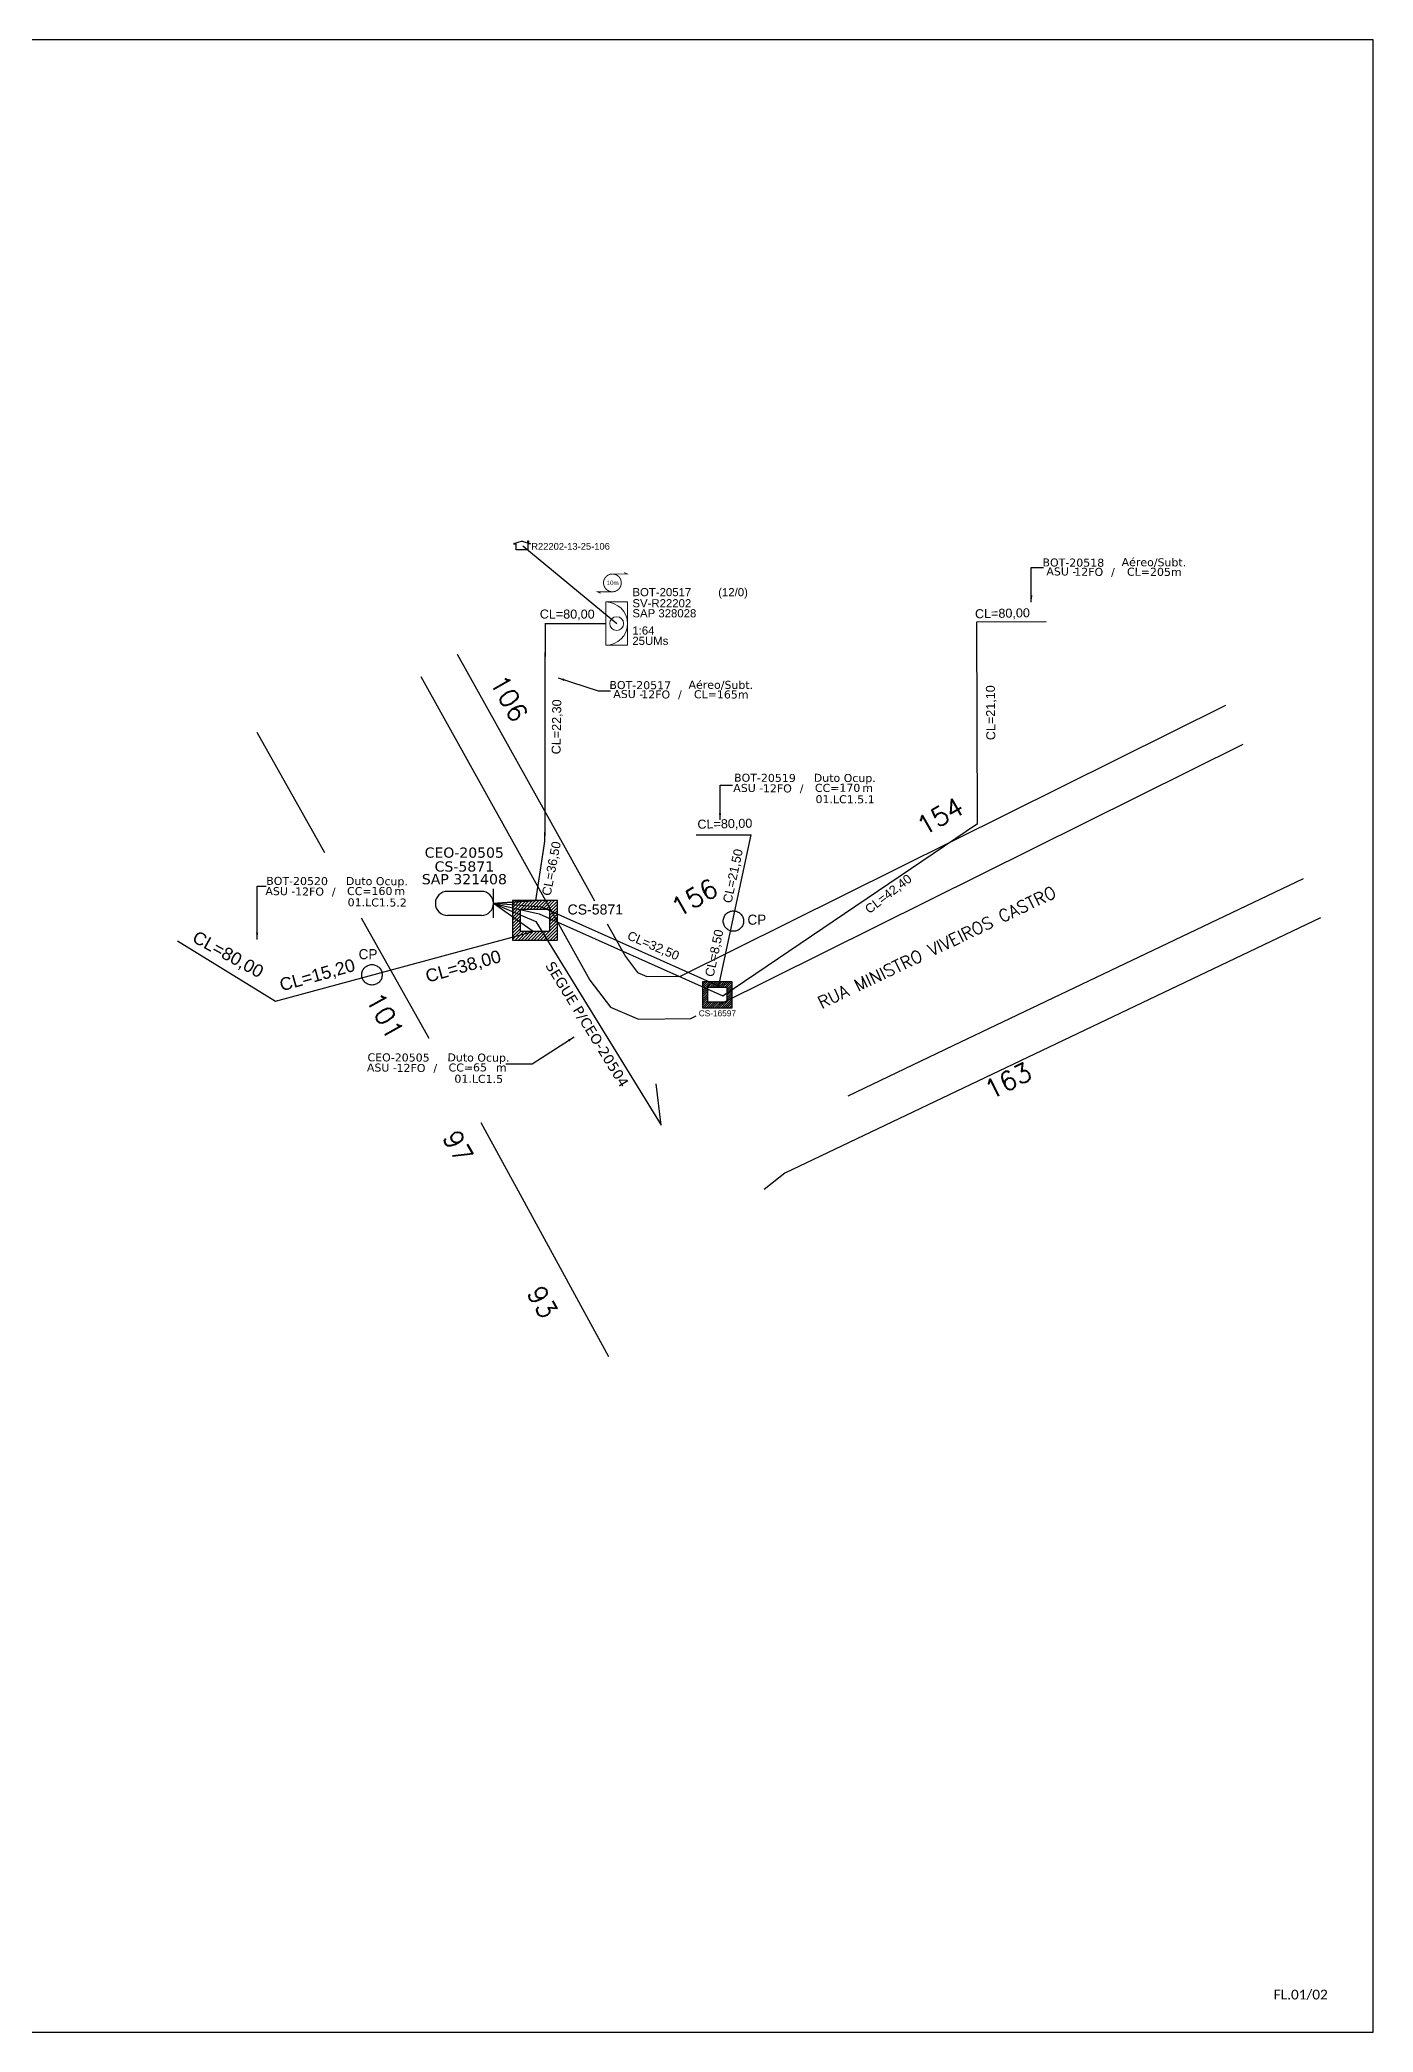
# Model space of a CAD drawing. Header units: metres. Extents: x -1286 to 444, y -500 to 94.
# Drawn here: x -843 to -445, y -500 to 94 of the extents above; entities that cross this region are included whole.
import ezdxf
from ezdxf.enums import TextEntityAlignment as Align

# ---------------------------------------------------------------- set-up
doc = ezdxf.new("R2010")
doc.units = ezdxf.units.M
doc.linetypes.add('PHANTOM2', pattern=[1.25, 0.625, -0.125, 0.125, -0.125, 0.125, -0.125])
for name, color, linetype in [('10.1-Caixas Subterrâneas', 5, 'Continuous'), ('20.4-CEOS', 1, 'Continuous'), ('20.5-CEO', 1, 'Continuous'), ('CAP a instalar', 1, 'Continuous'), ('Folga', 1, 'Continuous'), ('label_cabos', 7, 'Continuous'), ('Legenda', 1, 'Continuous'), ('METRAGEM', 92, 'Continuous'), ('ml', 1, 'Continuous'), ('MUB', 252, 'Continuous'), ('surveys', 7, 'Continuous'), ('surveys legendas', 7, 'Continuous')]:
    doc.layers.add(name, color=color, linetype=linetype)
doc.layers.add("20.0-LEGENDA DOS CDO'S", color=1, linetype='Continuous', lineweight=0)
doc.layers.add('20.1-CDO_INTERIOR', color=1, linetype='Continuous', lineweight=0)
doc.layers.add('DROP DE CLIENTE', color=140, linetype='Continuous', plot=False)
doc.layers.add('EXTRA', color=50, linetype='Continuous', plot=False)
doc.styles.add('ARIAL', font='arial.ttf')
doc.styles.add('ROMANS', font='romans.shx')
doc.styles.add('siredit', font='verdana.ttf')
doc.styles.add('WMF-Calibri0', font='calibri.ttf')
doc.dimstyles.get("Standard").update_dxf_attribs({"dimtxt": 0.18, "dimasz": 0.18, "dimexe": 0.18, "dimexo": 0.0625, "dimgap": 0.09, "dimtad": 0, "dimtih": 1, "dimtoh": 1, "dimdec": 4, "dimzin": 0, "dimdsep": 46, "dimtxsty": 'Standard', "dimcen": 0.09, "dimadec": 0, "dimazin": 0, "dimtfac": 1, "dimtdec": 4, "dimtofl": 0, "dimtmove": 0, "dimatfit": 3, "dimfxl": 0, "dimtolj": 1, "dimtzin": 0, "dimarcsym": 0})

# ---------------------------------------------------------------- blocks, each defined once
blk = doc.blocks.new('*X75')
at = {"color": 0, "linetype": 'Continuous'}
for p, q in [((-1.25, 0.34099), (-0.49099, 1.1)), ((-1.25, 0.517767), (-0.667767, 1.1)), ((-1.25, 0.694544), (-0.844544, 1.1)), ((-1.25, 0.87132), (-1.02132, 1.1)), ((-1.25, 1.048097), (-1.198097, 1.1)), ((-1.25, 0.164214), (-0.8035, 0.610714)), ((-1.25, -0.012563), (-0.8035, 0.433937)), ((-1.25, -0.18934), (-0.8035, 0.25716)), ((-1.25, -0.366117), (-0.8035, 0.080383)), ((-0.789214, 0.625), (-0.314214, 1.1)), ((-0.612437, 0.625), (-0.137437, 1.1)), ((-0.43566, 0.625), (0.03934, 1.1)), ((-0.258883, 0.625), (0.216117, 1.1)), ((-0.082107, 0.625), (0.392893, 1.1)), ((0.09467, 0.625), (0.56967, 1.1)), ((0.271447, 0.625), (0.746447, 1.1)), ((0.448223, 0.625), (0.923223, 1.1)), ((0.625, 0.625), (1.1, 1.1)), ((0.801777, 0.625), (1.25, 1.073223)), ((0.8035, 0.449947), (1.25, 0.896447)), ((0.8035, 0.27317), (1.25, 0.71967)), ((0.8035, 0.096393), (1.25, 0.542893)), ((0.8035, -0.080383), (1.25, 0.366117)), ((0.8035, -0.25716), (1.25, 0.18934)), ((0.8035, -0.433937), (1.25, 0.012563)), ((-1.25, -0.542893), (-0.8035, -0.096393)), ((-1.25, -0.71967), (-0.8035, -0.27317)), ((-1.25, -0.896447), (-0.8035, -0.449947)), ((-1.25, -1.073223), (-0.801777, -0.625)), ((-1.1, -1.1), (-0.625, -0.625)), ((-0.923223, -1.1), (-0.448223, -0.625)), ((-0.746447, -1.1), (-0.271447, -0.625)), ((-0.56967, -1.1), (-0.09467, -0.625)), ((-0.392893, -1.1), (0.082107, -0.625)), ((-0.216117, -1.1), (0.258883, -0.625)), ((-0.03934, -1.1), (0.43566, -0.625)), ((0.137437, -1.1), (0.612437, -0.625)), ((0.314214, -1.1), (0.789214, -0.625)), ((0.49099, -1.1), (1.25, -0.34099)), ((0.667767, -1.1), (1.25, -0.517767)), ((0.8035, -0.610714), (1.25, -0.164214)), ((0.844544, -1.1), (1.25, -0.694544)), ((1.02132, -1.1), (1.25, -0.87132)), ((1.198097, -1.1), (1.25, -1.048097))]:
    blk.add_line(p, q, dxfattribs=at)
blk = doc.blocks.new('MANHOLE_MQ')
at = {"color": 0, "linetype": 'Continuous'}
for p, q in [((0.00000623, 0.00000569), (-0.00000627, 0.00000569)), ((-0.00000627, 0.00000569), (-0.00000627, -0.00000531)), ((0.00000623, -0.00000531), (0.00000623, 0.00000569)), ((-0.00000404, 0.00000331), (0.00000399, 0.00000331)), ((-0.00000404, -0.00000294), (-0.00000404, 0.00000331)), ((0.00000399, 0.00000331), (0.00000399, -0.00000294)), ((-0.00000627, -0.00000531), (0.00000623, -0.00000531)), ((0.00000399, -0.00000294), (-0.00000404, -0.00000294)), ((0.00000399, -0.00000294), (0.00000399, -0.00000294))]:
    blk.add_line(p, q, dxfattribs=at)
at = {"color": 0, "linetype": 'Continuous', "xscale": 5e-06, "yscale": 5e-06, "zscale": 1e-05}
blk.add_blockref('*X75', (-0.00000002, 0.00000019), dxfattribs=at)
blk = doc.blocks.new('MHMZ')
at = {"color": 0, "linetype": 'PHANTOM2'}
blk.add_circle((0, 0), 0.0000101, dxfattribs=at)
blk = doc.blocks.new('LEGENDA DOS CABOS')
at = {"layer": 'EXTRA', "color": 0, "style": 'siredit'}
for tag, p in [('ID', (4.6, 0.97)), ('XX', (9.03, 0.97))]:
    blk.add_attdef(tag, text='', height=0.48, rotation=359.69, dxfattribs=at).set_placement(p, align=Align.MIDDLE_CENTER)
at = {"layer": 'Legenda', "color": 0, "style": 'siredit'}
for tag, p in [('TIPO_CABO', (1.31, 0)), ('CABO', (4.69, -0.05)), ('/', (6.81, -0.05)), ('METROS', (10.03, -0.05))]:
    blk.add_attdef(tag, text='', height=0.8, rotation=359.69, dxfattribs=at).set_placement(p, align=Align.MIDDLE_CENTER)
blk = doc.blocks.new('Inst CB DT OCUP CFOA-SM-ASU-120-S-12')
at = {"layer": 'label_cabos', "color": 0, "style": 'siredit'}
for tag, flags, p in [('ID_ATIVIDADE', 3, (1.31, 2.67)), ('FATOR', 1, (11.56, 2.55))]:
    blk.add_attdef(tag, text='', height=1, rotation=359.69, dxfattribs=dict(at, flags=flags)).set_placement(p, align=Align.MIDDLE_CENTER)
for tag, p in [('TIPO_CABO', (1.26, 0)), ('DESTINO_CABO', (3.13, 1.26)), ('CABO', (4.69, -0.05)), ('/', (7.71, -0.05)), ('LANCE', (10.91, 0)), ('TIPO_CABO', (13.11, 1.24)), ('UND', (15.96, 0)), ('FID', (13.15, -1.41))]:
    blk.add_attdef(tag, text='', height=1, rotation=359.69, dxfattribs=at).set_placement(p, align=Align.MIDDLE_CENTER)
blk.add_attdef('QTDE', (12.43, -0.47), '', height=1, rotation=359.69, dxfattribs=at)
blk = doc.blocks.new('A$C07E14978')
at = {"layer": 'Folga', "color": 0, "const_width": 0.146}
blk.add_lwpolyline([(2.23, 2.92, 1.000012), (2.23, 0.28, 0.999978)], format="xyb", close=True, dxfattribs=at)
at = {"layer": 'Folga', "color": 0, "const_width": 0.137}
for points in [[(2.23, 2.92), (4.42, 2.92), (3.98, 3.13)], [(2.23, 0.28), (0.03, 0.28), (0.47, 0.06)]]:
    blk.add_lwpolyline(points, dxfattribs=at)
at = {"layer": 'Folga', "color": 0}
blk.add_text('10m', height=0.659, dxfattribs=at).set_placement((1.38, 1.27))

msp = doc.modelspace()

# ---------------------------------------------------------------- linework, layer by layer
msp.add_lwpolyline([(-1286.07, -499.81), (-445.07, -499.81), (-445.07, 94.19), (-1286.07, 94.19)], close=True)
at = {"layer": '20.1-CDO_INTERIOR', "lineweight": 18}
msp.add_lwpolyline([(-667.44, -86.3), (-667.43, -73.4), (-673.88, -73.4), (-673.89, -86.3)], close=True, dxfattribs=at)
msp.add_circle((-670.66, -79.85), 2.06, dxfattribs=at)
msp.add_arc((-673.88, -79.85), 6.45, 269.97241, 89.97241, dxfattribs=at)
at = {"layer": '20.5-CEO', "color": 5}
for p, q in [((-721.13, -159.67), (-711.02, -159.67)), ((-711.02, -166.88), (-721.13, -166.88))]:
    msp.add_line(p, q, dxfattribs=at)
msp.add_lwpolyline([(-707.42, -167.62), (-707.42, -158.93)], dxfattribs=at)
for centre, start, end in [((-721.13, -163.28), 90, 270), ((-711.02, -163.28), 270, 90)]:
    msp.add_arc(centre, 3.6, start, end, dxfattribs=at)
at = {"layer": 'CAP a instalar', "ltscale": 5, "const_width": 0.4}
msp.add_lwpolyline([(-707.42, -163.28), (-694.82, -162.43), (-692.09, -144.5), (-691.97, -79.83), (-673.88, -79.85)], dxfattribs=at)
at = {"layer": 'CAP a instalar', "color": 7, "ltscale": 5}
for points in [[(-639, -190.84), (-563.02, -139.45), (-563.27, -79.31)], [(-563.27, -79.31), (-542.55, -79.27)], [(-646.96, -142.8), (-630.52, -142.79)], [(-640.32, -188.29), (-630.52, -142.79), (-630.52, -142.79)], [(-772.37, -192.38), (-695.54, -171.65), (-707.42, -163.28)], [(-707.42, -163.28), (-693.76, -166.37)], [(-707.42, -163.28), (-694.74, -168.67)], [(-707.42, -163.28), (-694.74, -168.67)], [(-692.86, -164.35), (-707.42, -163.28)], [(-692.86, -164.35), (-640.12, -187.92)], [(-694.74, -168.67), (-657.35, -229.39), (-658.93, -217.05)], [(-693.76, -166.37), (-639, -190.84)], [(-801.59, -174.46), (-801.59, -174.46), (-772.37, -192.38)]]:
    msp.add_lwpolyline(points, dxfattribs=at)
at = {"layer": 'DROP DE CLIENTE'}
msp.add_lwpolyline([(-698.67, -56.71), (-670.66, -79.85)], dxfattribs=at)
at = {"layer": 'MUB', "color": 106}
for points in [[(-718.27, -88.92), (-685.07, -148.54)], [(-729.05, -95.66), (-678.67, -186.14), (-672.48, -194.23), (-664.2, -197.77), (-648.58, -197.62), (-646.97, -196.82)], [(-673.49, -169.33), (-668.02, -179.15), (-664.42, -183.86), (-661.66, -185.04), (-651.62, -184.95), (-489.03, -104.13)], [(-757.68, -148.2), (-777.9, -112.36)], [(-640.14, -193.42), (-483.87, -115.75)], [(-685.07, -148.54), (-677.29, -162.51)], [(-465.99, -155.95), (-570.42, -205.77)], [(-726.57, -203.53), (-746.79, -167.69)], [(-460.82, -167.55), (-620.53, -243.74), (-626.66, -248.53)], [(-570.42, -205.77), (-601.77, -220.73)], [(-697.51, -253.49), (-711.03, -228.69)], [(-672.99, -298.5), (-697.51, -253.49)]]:
    msp.add_lwpolyline(points, dxfattribs=at)
at = {"layer": 'surveys'}
for p, q in [((-698.88, -55.28), (-701.39, -56.02)), ((-701.39, -56.02), (-700.6, -56.02)), ((-700.6, -57.82), (-700.6, -56.03)), ((-697.15, -57.82), (-700.6, -57.82)), ((-698.88, -55.28), (-696.36, -56.02)), ((-697.19, -55.18), (-696.93, -55.18)), ((-697.19, -55.77), (-697.19, -55.18)), ((-696.36, -56.02), (-697.15, -56.02)), ((-697.15, -56.02), (-697.15, -57.82)), ((-696.93, -55.18), (-696.93, -55.84))]:
    msp.add_line(p, q, dxfattribs=at)

# ---------------------------------------------------------------- block references
at = {"layer": '10.1-Caixas Subterrâneas', "color": 30, "rotation": 180.0000000000633}
for p, xscale, yscale, zscale in [((-695.06, -168.11), 1068984.79618422, 1068984.79618422, 1068984.79618422), ((-640.67, -190.36), 706726.655057695, 706726.655057695, 706726.655057695)]:
    msp.add_blockref('MANHOLE_MQ', p, dxfattribs=dict(at, xscale=xscale, yscale=yscale, zscale=zscale))
at = {"layer": '10.1-Caixas Subterrâneas', "xscale": 301176.176870213, "yscale": 301176.176870213, "zscale": 301176.176870213}
for p in [(-635.85, -168.54), (-743.64, -184.56)]:
    msp.add_blockref('MHMZ', p, dxfattribs=at)
at = {"layer": 'Folga', "xscale": 2.006958307478562, "yscale": 2.006958307478562, "zscale": 2.006958307478562}
msp.add_blockref('A$C07E14978', (-676.41, -70.92), dxfattribs=at)
at = {"layer": 'label_cabos', "color": 0, "lineweight": 0}
ref = msp.add_blockref('LEGENDA DOS CABOS', (-544.59, -65.55), dxfattribs=dict(at, xscale=2.386123047316214, yscale=2.386123047316214, zscale=3.011761768702131))
ref.add_attrib('ID', 'BOT-20518', dxfattribs={"color": 0, "height": 2.386, "rotation": 359.69001, "style": 'siredit'}).set_placement((-534.48, -61.66), align=Align.MIDDLE_CENTER)
ref.add_attrib('CABO', '12FO', dxfattribs={"color": 0, "height": 2.386, "rotation": 359.69001, "style": 'siredit'}).set_placement((-529.89, -64.42), align=Align.MIDDLE_CENTER)
ref.add_attrib('METROS', 'CL=205m', dxfattribs={"color": 0, "height": 2.386, "rotation": 359.69001, "style": 'siredit'}).set_placement((-510.33, -64.42), align=Align.MIDDLE_CENTER)
ref.add_attrib('XX', 'Aéreo/Subt.', dxfattribs={"color": 0, "height": 2.3861, "rotation": 359.69001, "style": 'siredit'}).set_placement((-510.45, -61.56), align=Align.MIDDLE_CENTER)
ref.add_attrib('/', '/', dxfattribs={"color": 0, "height": 2.39, "rotation": 359.69001, "style": 'siredit'}).set_placement((-522.66, -64.42), align=Align.MIDDLE_CENTER)
ref.add_attrib('TIPO_CABO', 'ASU -', dxfattribs={"color": 0, "height": 2.386, "rotation": 359.69001, "style": 'siredit'}).set_placement((-538.05, -64.3), align=Align.MIDDLE_CENTER)
ref = msp.add_blockref('LEGENDA DOS CABOS', (-673.74, -102.09), dxfattribs=dict(at, xscale=2.386123047316214, yscale=2.386123047316214, zscale=3.011761768702131))
ref.add_attrib('ID', 'BOT-20517', dxfattribs={"color": 0, "height": 2.386, "rotation": 359.69001, "style": 'siredit'}).set_placement((-663.62, -98.2), align=Align.MIDDLE_CENTER)
ref.add_attrib('CABO', '12FO', dxfattribs={"color": 0, "height": 2.386, "rotation": 359.69001, "style": 'siredit'}).set_placement((-659.03, -100.96), align=Align.MIDDLE_CENTER)
ref.add_attrib('METROS', 'CL=165m', dxfattribs={"color": 0, "height": 2.386, "rotation": 359.69001, "style": 'siredit'}).set_placement((-639.48, -100.96), align=Align.MIDDLE_CENTER)
ref.add_attrib('XX', 'Aéreo/Subt.', dxfattribs={"color": 0, "height": 2.3861, "rotation": 359.69001, "style": 'siredit'}).set_placement((-639.6, -98.1), align=Align.MIDDLE_CENTER)
ref.add_attrib('/', '/', dxfattribs={"color": 0, "height": 2.39, "rotation": 359.69001, "style": 'siredit'}).set_placement((-651.81, -100.96), align=Align.MIDDLE_CENTER)
ref.add_attrib('TIPO_CABO', 'ASU -', dxfattribs={"color": 0, "height": 2.386, "rotation": 359.69001, "style": 'siredit'}).set_placement((-667.2, -100.84), align=Align.MIDDLE_CENTER)
ref = msp.add_blockref('Inst CB DT OCUP CFOA-SM-ASU-120-S-12', (-633.92, -128.84), dxfattribs=dict(at, xscale=2.386123047316214, yscale=2.386123047316214, zscale=2.386123047316214))
ref.add_attrib('DESTINO_CABO', 'BOT-20519', dxfattribs={"color": 0, "height": 2.386, "rotation": 359.69001, "style": 'siredit'}).set_placement((-626.44, -125.83), align=Align.MIDDLE_CENTER)
ref.add_attrib('CABO', '12FO', dxfattribs={"color": 0, "height": 2.386, "rotation": 359.69001, "style": 'siredit'}).set_placement((-622.74, -128.97), align=Align.MIDDLE_CENTER)
ref.add_attrib('TIPO_CABO', 'Duto Ocup.', dxfattribs={"color": 0, "height": 2.386, "rotation": 359.69001, "style": 'siredit'}).set_placement((-602.64, -125.87), align=Align.MIDDLE_CENTER)
ref.add_attrib('/', '/', dxfattribs={"color": 0, "height": 2.39, "rotation": 359.69001, "style": 'siredit'}).set_placement((-615.51, -128.97), align=Align.MIDDLE_CENTER)
ref.add_attrib('TIPO_CABO', 'ASU - ', dxfattribs={"color": 0, "height": 2.386, "rotation": 359.69001, "style": 'siredit'}).set_placement((-630.9, -128.85), align=Align.MIDDLE_CENTER)
ref.add_attrib('FID', '01.LC1.5.1', dxfattribs={"color": 0, "height": 2.386, "rotation": 359.69001, "style": 'siredit'}).set_placement((-602.54, -132.22), align=Align.MIDDLE_CENTER)
ref.add_attrib('LANCE', 'CC=', dxfattribs={"color": 0, "height": 2.386, "rotation": 359.69001, "style": 'siredit'}).set_placement((-607.89, -128.84), align=Align.MIDDLE_CENTER)
ref.add_attrib('QTDE', '170', (-604.26, -129.98), dxfattribs={"color": 0, "height": 2.386, "rotation": 359.69001, "style": 'siredit'})
ref.add_attrib('UND', 'm', dxfattribs={"color": 0, "height": 2.39, "rotation": 359.69001, "style": 'siredit'}).set_placement((-595.82, -128.84), align=Align.MIDDLE_CENTER)
ref = msp.add_blockref('Inst CB DT OCUP CFOA-SM-ASU-120-S-12', (-773.44, -159.61), dxfattribs=dict(at, xscale=2.386123047316214, yscale=2.386123047316214, zscale=2.386123047316214))
ref.add_attrib('DESTINO_CABO', 'BOT-20520', dxfattribs={"color": 0, "height": 2.386, "rotation": 359.69001, "style": 'siredit'}).set_placement((-765.97, -156.59), align=Align.MIDDLE_CENTER)
ref.add_attrib('CABO', '12FO', dxfattribs={"color": 0, "height": 2.386, "rotation": 359.69001, "style": 'siredit'}).set_placement((-762.26, -159.73), align=Align.MIDDLE_CENTER)
ref.add_attrib('TIPO_CABO', 'Duto Ocup.', dxfattribs={"color": 0, "height": 2.386, "rotation": 359.69001, "style": 'siredit'}).set_placement((-742.16, -156.64), align=Align.MIDDLE_CENTER)
ref.add_attrib('/', '/', dxfattribs={"color": 0, "height": 2.39, "rotation": 359.69001, "style": 'siredit'}).set_placement((-755.04, -159.73), align=Align.MIDDLE_CENTER)
ref.add_attrib('TIPO_CABO', 'ASU - ', dxfattribs={"color": 0, "height": 2.386, "rotation": 359.69001, "style": 'siredit'}).set_placement((-770.43, -159.62), align=Align.MIDDLE_CENTER)
ref.add_attrib('FID', '01.LC1.5.2', dxfattribs={"color": 0, "height": 2.386, "rotation": 359.69001, "style": 'siredit'}).set_placement((-742.07, -162.98), align=Align.MIDDLE_CENTER)
ref.add_attrib('LANCE', 'CC=', dxfattribs={"color": 0, "height": 2.386, "rotation": 359.69001, "style": 'siredit'}).set_placement((-747.41, -159.6), align=Align.MIDDLE_CENTER)
ref.add_attrib('QTDE', '160', (-743.79, -160.74), dxfattribs={"color": 0, "height": 2.386, "rotation": 359.69001, "style": 'siredit'})
ref.add_attrib('UND', 'm', dxfattribs={"color": 0, "height": 2.39, "rotation": 359.69001, "style": 'siredit'}).set_placement((-735.35, -159.6), align=Align.MIDDLE_CENTER)
ref = msp.add_blockref('Inst CB DT OCUP CFOA-SM-ASU-120-S-12', (-743.17, -212.21), dxfattribs=dict(at, xscale=2.386123047316214, yscale=2.386123047316214, zscale=3.087946972639452))
ref.add_attrib('DESTINO_CABO', 'CEO-20505', dxfattribs={"color": 0, "height": 2.386, "rotation": 359.69001, "style": 'siredit'}).set_placement((-735.7, -209.2), align=Align.MIDDLE_CENTER)
ref.add_attrib('CABO', '12FO', dxfattribs={"color": 0, "height": 2.386, "rotation": 359.69001, "style": 'siredit'}).set_placement((-731.99, -212.33), align=Align.MIDDLE_CENTER)
ref.add_attrib('TIPO_CABO', 'Duto Ocup.', dxfattribs={"color": 0, "height": 2.386, "rotation": 359.69001, "style": 'siredit'}).set_placement((-711.89, -209.24), align=Align.MIDDLE_CENTER)
ref.add_attrib('/', '/', dxfattribs={"color": 0, "height": 2.39, "rotation": 359.69001, "style": 'siredit'}).set_placement((-724.76, -212.33), align=Align.MIDDLE_CENTER)
ref.add_attrib('TIPO_CABO', 'ASU - ', dxfattribs={"color": 0, "height": 2.386, "rotation": 359.69001, "style": 'siredit'}).set_placement((-740.16, -212.22), align=Align.MIDDLE_CENTER)
ref.add_attrib('FID', '01.LC1.5', dxfattribs={"color": 0, "height": 2.386, "rotation": 359.69001, "style": 'siredit'}).set_placement((-711.8, -215.58), align=Align.MIDDLE_CENTER)
ref.add_attrib('LANCE', 'CC=', dxfattribs={"color": 0, "height": 2.386, "rotation": 359.69001, "style": 'siredit'}).set_placement((-717.14, -212.21), align=Align.MIDDLE_CENTER)
ref.add_attrib('QTDE', '65', (-713.51, -213.34), dxfattribs={"color": 0, "height": 2.386, "rotation": 359.69001, "style": 'siredit'})
ref.add_attrib('UND', 'm', dxfattribs={"color": 0, "height": 2.39, "rotation": 359.69001, "style": 'siredit'}).set_placement((-705.08, -212.21), align=Align.MIDDLE_CENTER)

# ---------------------------------------------------------------- texts
at = {"color": 7, "linetype": 'Continuous', "lineweight": 0, "style": 'WMF-Calibri0'}
msp.add_text('FL.01/02', height=2.911, dxfattribs=at).set_placement((-466.66, -488.6), align=Align.MIDDLE_CENTER)
at = {"layer": '10.1-Caixas Subterrâneas', "color": 30, "style": 'ARIAL'}
for s, height, p in [('CS-5871', 3.002, (-685.31, -166.58)), ('CS-16597', 1.768, (-646.19, -196.92))]:
    msp.add_text(s, height=height, dxfattribs=at).set_placement(p)
at = {"layer": '10.1-Caixas Subterrâneas'}
for p in [(-631.66, -169.63), (-747.61, -179.91)]:
    msp.add_text('CP', height=3.012, dxfattribs=at).set_placement(p)
at = {"layer": "20.0-LEGENDA DOS CDO'S", "color": 1, "style": 'ARIAL'}
for s, p in [('BOT-20517', (-665.96, -71.68)), ('SAP 328028', (-665.96, -77.98)), ('SV-R22202', (-665.96, -74.99)), ('1:64', (-665.99, -83.12)), ('25UMs', (-665.99, -86.2))]:
    msp.add_text(s, height=2.428, rotation=359.97241, dxfattribs=at).set_placement(p)
msp.add_text('              (12/0)', height=2.4281, rotation=359.97241, dxfattribs=at).set_placement((-642.56, -71.69), align=Align.CENTER)
at = {"layer": '20.4-CEOS', "color": 5, "style": 'siredit'}
msp.add_text('CEO-20505', height=3.041, dxfattribs=at).set_placement((-716.11, -146.6), align=Align.TOP_CENTER)
at = {"layer": '20.4-CEOS', "color": 7, "style": 'siredit'}
msp.add_text('SEGUE P/CEO-20504', height=3.0409, rotation=301.63004, dxfattribs=at).set_placement((-679.44, -199.31), align=Align.MIDDLE_CENTER)
at = {"layer": '20.5-CEO', "color": 5, "style": 'siredit'}
for s, p in [('CS-5871', (-716.08, -150.73)), ('SAP 321408', (-716.08, -154.52))]:
    msp.add_text(s, height=3.053, dxfattribs=at).set_placement(p, align=Align.TOP_CENTER)
at = {"layer": 'METRAGEM', "style": 'ARIAL'}
for tag, height, rotation, p in [('CL=80,00', 2.685, 359.84346, (-685.41, -78.35)), ('CL=80,00', 2.685, 1.1351, (-555.6, -78.11)), ('CL=21,10', 2.685, 90.46264, (-557.81, -106.41)), ('CL=22,30', 2.685, 89.21811, (-687.28, -110.65)), ('CL=80,00', 2.685, 1.1351, (-638.37, -140.85)), ('CL=36,50', 2.685, 79.09134, (-688.82, -153.13)), ('CL=21,50', 2.685, 77.92398, (-634.71, -155.37)), ('CL=42,40', 2.685, 37.76356, (-588.84, -161.48)), ('CL=80,00', 3.786, 331.15685, (-787.43, -180.09)), ('CL=32,50', 2.685, 336.84172, (-660.24, -177.08)), ('CL=8,50', 2.685, 78.02034, (-640.28, -178.37)), ('CL=38,00', 3.786, 15.7217, (-715.93, -183.8)), ('CL=15,20', 3.786, 15.61133, (-759.45, -186.4))]:
    msp.add_attdef(tag, text='(XX/YY)', height=height, rotation=rotation, dxfattribs=at).set_placement(p, align=Align.CENTER)
at = {"layer": 'MUB', "style": 'ROMANS'}
for s, rotation, p in [('106', 298.78393, (-702.75, -102.1)), ('154', 29.93275, (-574.23, -137.26)), ('156', 29.93275, (-647.45, -161.55)), ('101', 298.82132, (-739.73, -196.75)), ('163', 26.75522, (-553.95, -216.15)), ('97', 299.085, (-718, -235.76)), ('93', 299.47589, (-692.83, -282.12))]:
    msp.add_text(s, height=5.592, rotation=rotation, dxfattribs=at).set_placement(p, align=Align.MIDDLE_CENTER)
at = {"layer": 'MUB', "color": 5, "insert": (-611.1, -191.46), "char_height": 3.6218, "width": 111.2325, "attachment_point": 1, "rotation": 25.47356, "style": 'ROMANS'}
msp.add_mtext('RUA MINISTRO VIVEIROS CASTRO', dxfattribs=at)
at = {"layer": 'surveys legendas', "color": 0, "style": 'ARIAL'}
msp.add_text('R22202-13-25-106', height=2, dxfattribs=at).set_placement((-696.14, -57.82))

# ---------------------------------------------------------------- leaders
at = {"layer": 'ml', "color": 0}
for points in [[(-547.02, -73.47), (-547.02, -63.11), (-543.34, -63.11)], [(-688.15, -96.05), (-676.2, -99.91), (-672.52, -99.91)], [(-639.84, -138.37), (-639.84, -128.01), (-636.16, -128.01)], [(-777.89, -174.04), (-777.86, -158.11), (-775.16, -158.11)], [(-683.36, -203.11), (-695.88, -211.18), (-703.74, -211.2)]]:
    msp.add_leader(points, dimstyle='Standard', override={"dimasz": 2, "dimgap": 0.09, "dimtad": 0}, dxfattribs=at)

doc.saveas('drawing.dxf')
